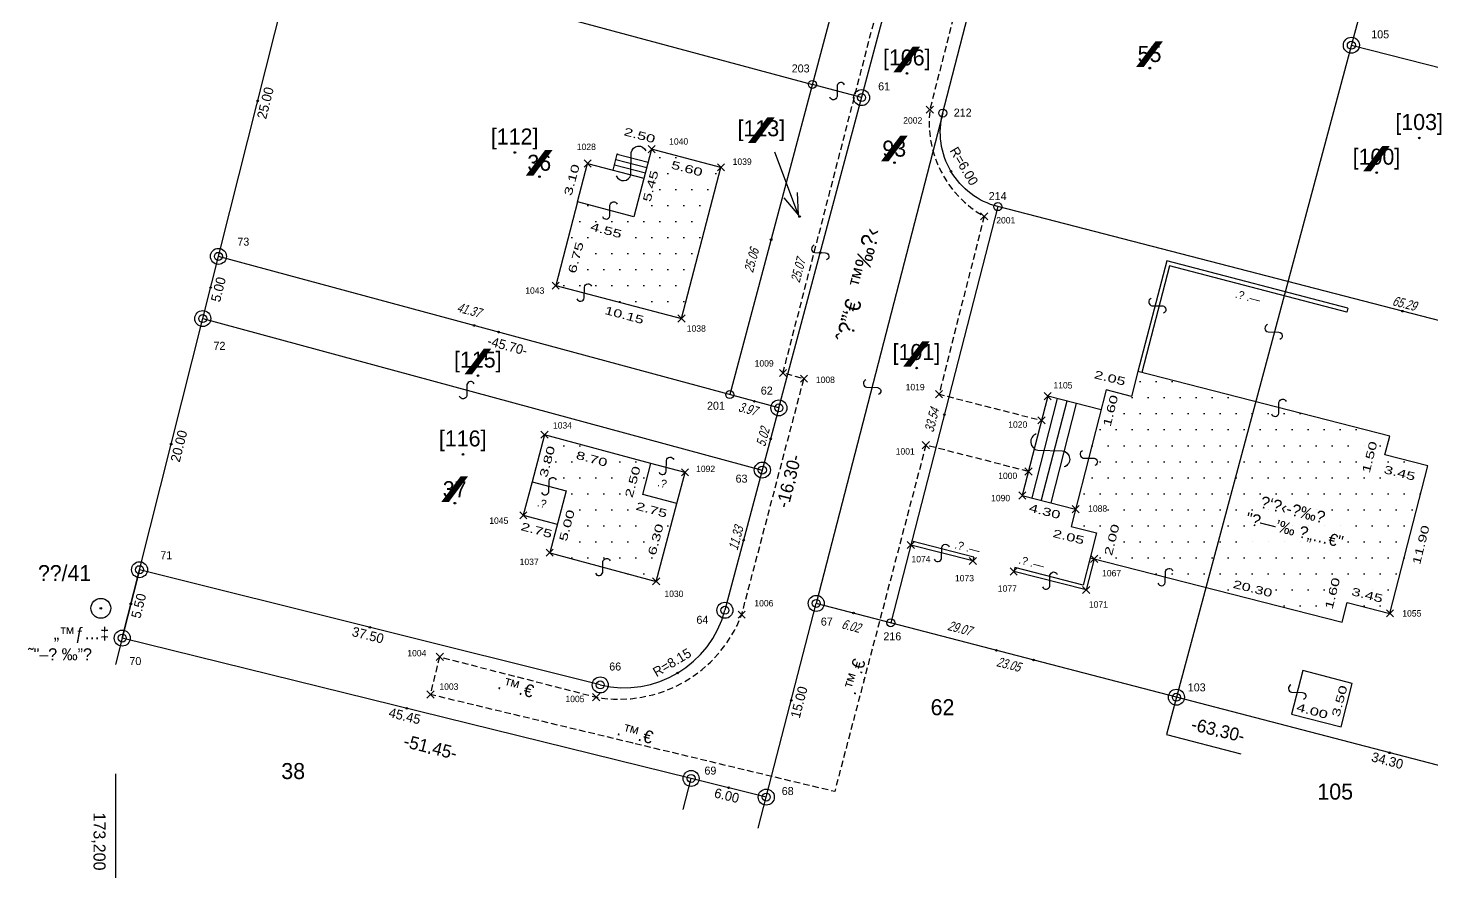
# Model space of a CAD drawing. Extents: x 173023 to 173570, y 602032 to 602387.
# Drawn here: x 173193.2 to 173302.8, y 602151.7 to 602217.6 of the extents above; entities that cross this region are included whole.
import ezdxf
from ezdxf.enums import TextEntityAlignment as Align

# ---------------------------------------------------------------- set-up
doc = ezdxf.new("R2010")
doc.units = 0
doc.header["$LTSCALE"] = 2
doc.linetypes.add('DASHED', pattern=[0.75, 0.5, -0.25])
doc.linetypes.add('HIDDEN', pattern=[0.375, 0.25, -0.125])
for name, color, linetype in [('C1603_0', 3, 'Continuous'), ('C1603_1', 3, 'Continuous'), ('C1603_2', 3, 'Continuous'), ('C1603_3', 3, 'Continuous'), ('C1609_0', 4, 'Continuous'), ('C1609_2', 5, 'Continuous'), ('C1610_0', 3, 'Continuous'), ('C1611_2', 6, 'Continuous'), ('C1615', 7, 'Continuous'), ('C1660', 7, 'Continuous'), ('C1661', 4, 'Continuous'), ('C1662', 30, 'Continuous'), ('C1666', 6, 'Continuous'), ('C1672', 12, 'Continuous'), ('C1680', 9, 'Continuous'), ('C1690', 9, 'Continuous'), ('C1692', 4, 'Continuous'), ('M1502', 8, 'Continuous'), ('M2200', 9, 'Continuous'), ('M2299', 8, 'Continuous'), ('M2404', 8, 'HIDDEN'), ('M2602', 9, 'Continuous')]:
    doc.layers.add(name, color=color, linetype=linetype)
doc.styles.add('MAVAT_HEBTXT', font='HEBTXT')
doc.styles.add('TAZAR_HEBTXT', font='HEBTXT')
pattern_1 = [(0, (50000, 500000), (0.625, 1.25), [0, -1.25])]

# ---------------------------------------------------------------- blocks, each defined once
blk = doc.blocks.new('C1615')
for radius in [1.25, 0.1]:
    blk.add_circle((0, 0, 0), radius)
at = {"style": 'TAZAR_HEBTXT'}
for tag, p in [('POINT_NAME', (0, 2.67)), ('UID', (-0.05, -3.06))]:
    blk.add_attdef(tag, text='', height=2, dxfattribs=at).set_placement(p, align=Align.MIDDLE)
blk.add_attdef('MARK_DESC', (1.64, -0.95), '', height=2, dxfattribs=at)
at = {"style": 'TAZAR_HEBTXT', "flags": 1}
for tag, p in [('MARK', (0.1, -5.53)), ('TOPO', (0, -8.03)), ('SOURCE', (0, -10.62)), ('CLASS', (0.05, -13.13)), ('HEIGHT', (0.05, -15.71)), ('LEGAL_X', (0.05, -18.81)), ('LEGAL_Y', (-0.05, -21.58)), ('LEGAL_Z', (-0.05, -24.16)), ('COMMENT', (-0.05, -26.8))]:
    blk.add_attdef(tag, text='', height=2, dxfattribs=at).set_placement(p, align=Align.MIDDLE)
blk = doc.blocks.new('C1672')
at = {"layer": 'DEFPOINTS'}
blk.add_circle((0, 0), 0.01, dxfattribs=at)
at = {"style": 'TAZAR_HEBTXT'}
blk.add_attdef('TEXT', text='', height=1, dxfattribs=at).set_placement((0, 0), align=Align.CENTER)
blk = doc.blocks.new('C1610')
for centre, radius in [((0, 0, 0.01), 1), ((0, 0, 0.02), 0.5)]:
    blk.add_circle(centre, radius)
at = {"style": 'TAZAR_HEBTXT'}
for tag, p in [('POINT_NAME', (-0.01, 1.76)), ('UID', (-0.02, -1.89))]:
    blk.add_attdef(tag, text='', height=1, dxfattribs=at).set_placement(p, align=Align.MIDDLE)
blk.add_attdef('MARK_DESC', (1.62, -0.51), '', height=1, dxfattribs=at)
at = {"style": 'TAZAR_HEBTXT', "flags": 1}
for tag, p in [('MARK', (0.06, -3.34)), ('TOPO', (0.04, -4.79)), ('SOURCE', (0.07, -6.18)), ('HEIGHT', (-0.01, -9.08)), ('CLASS', (-0.07, -7.59)), ('LEGAL_X', (0.01, -10.63)), ('LEGAL_Y', (-0.01, -12.16)), ('LEGAL_Z', (0.02, -13.51)), ('COMMENT', (0, -14.94))]:
    blk.add_attdef(tag, text='', height=1, dxfattribs=at).set_placement(p, align=Align.MIDDLE)
blk = doc.blocks.new('C1666')
at = {"style": 'TAZAR_HEBTXT'}
blk.add_attdef('TEXT', text='', height=2, dxfattribs=at).set_placement((0.02, -0.02), align=Align.MIDDLE)
blk = doc.blocks.new('C1603')
at = {"layer": 'DEFPOINTS'}
blk.add_circle((0, 0), 0.1, dxfattribs=at)
at = {"color": 1, "style": 'TAZAR_HEBTXT', "width": 3}
blk.add_attdef('CROSS', text='', height=3, dxfattribs=at).set_placement((-0.03, 1.75), align=Align.MIDDLE)
at = {"style": 'TAZAR_HEBTXT'}
blk.add_attdef('PARCEL_NAME', text='', height=2, dxfattribs=at).set_placement((-0.03, 1.75), align=Align.MIDDLE)
at = {"style": 'TAZAR_HEBTXT', "flags": 1}
for tag, p in [('PARCEL_STATUS', (0, -1.81)), ('PARCEL_SOURCE', (0, -4.76)), ('LEGAL_AREA', (0, -7.34)), ('CALC_AREA', (0, -10.15)), ('TABA_PLAN', (0, -17.38)), ('TABA_MIGRASH', (0, -19.9)), ('TABA_YEUD', (0, -22.63)), ('PARCEL_PREVIOUS', (0, -26.48)), ('GUSH_PREVIOUS', (0, -29.25)), ('COMMENT', (0, -32.98))]:
    blk.add_attdef(tag, text='', height=2, dxfattribs=at).set_placement(p, align=Align.MIDDLE)
blk.add_attdef('GUSH', (-2.8, -14.16), '', height=2, dxfattribs=at)
blk = doc.blocks.new('C1690')
for points in [[(0.711, 0.981, 0.7726), (-0.146, 0.658, 0.198912)], [(0.179, -0.657, -0.786774), (-0.663, -0.993)]]:
    blk.add_lwpolyline(points, format="xyb")
blk.add_lwpolyline([(-0.146, 0.658), (0.179, -0.657)])
blk = doc.blocks.new('C1611')
blk.add_circle((0, 0, 0.01), 0.5)
at = {"style": 'TAZAR_HEBTXT'}
for tag, p in [('POINT_NAME', (-0.02, 1.33)), ('UID', (0, -1.39))]:
    blk.add_attdef(tag, text='', height=1, dxfattribs=at).set_placement(p, align=Align.MIDDLE)
blk.add_attdef('MARK_DESC', (1.13, -0.48), '', height=1, dxfattribs=at)
at = {"style": 'TAZAR_HEBTXT', "flags": 1}
for tag, p in [('TOPO', (-0.03, -3.96)), ('MARK', (0.01, -2.65)), ('SOURCE', (0.02, -5.28)), ('CLASS', (-0.02, -6.69)), ('HEIGHT', (-0.02, -8.04)), ('LEGAL_X', (0, -9.43)), ('LEGAL_Y', (0, -10.83)), ('LEGAL_Z', (0, -12.3)), ('COMMENT', (-0.03, -13.7))]:
    blk.add_attdef(tag, text='', height=1, dxfattribs=at).set_placement(p, align=Align.MIDDLE)
blk = doc.blocks.new('C1609')
at = {"layer": 'DEFPOINTS'}
blk.add_circle((0, 0), 0.1, dxfattribs=at)
at = {"style": 'TAZAR_HEBTXT'}
for tag, p in [('RADIUS', (0.05, 3)), ('LEGAL_LENGTH', (0, -1)), ('LINE_NAME', (-0.04, -3))]:
    blk.add_attdef(tag, text='', height=1.2, dxfattribs=at).set_placement(p, align=Align.MIDDLE)
at = {"style": 'TAZAR_HEBTXT', "oblique": 15, "width": 0.75}
blk.add_attdef('CALC_LENGTH', text='', height=1.2, dxfattribs=at).set_placement((0, 1), align=Align.MIDDLE)
at = {"style": 'TAZAR_HEBTXT', "flags": 1}
for tag, p in [('TOPO', (-0.07, -5)), ('COMMENT', (-0.07, -7))]:
    blk.add_attdef(tag, text='', height=1.2, dxfattribs=at).set_placement(p, align=Align.MIDDLE)
blk = doc.blocks.new('M2404')
blk.add_circle((0, 0), 0.025)
at = {"style": 'MAVAT_HEBTXT'}
blk.add_attdef('NAME', text='', height=2, dxfattribs=at).set_placement((0, 1.59), align=Align.MIDDLE)
blk = doc.blocks.new('M1502')
for points in [[(-0.28, -0.28), (0.28, 0.28)], [(-0.28, 0.28), (0.28, -0.28)]]:
    blk.add_lwpolyline(points)
at = {"style": 'MAVAT_HEBTXT'}
blk.add_attdef('NAME', text='', height=0.5, dxfattribs=at).set_placement((-0.01, -1.02), align=Align.CENTER)

msp = doc.modelspace()

# ---------------------------------------------------------------- hatches: boundary and pattern name
at = {"layer": 'M2299', "linetype": 'Continuous'}
h = msp.add_hatch(dxfattribs=at)
h.set_pattern_fill('DOTS', color=256, scale=20, style=0)
h.set_pattern_definition(pattern_1)
h.paths.add_polyline_path([(173244.18194, 602194.92542), (173247.26902, 602206.72838), (173241.85126, 602208.1454), (173240.4722, 602202.87276), (173236.07027, 602204.02409), (173234.36226, 602197.49376)])
h = msp.add_hatch(dxfattribs=at)
h.set_pattern_fill('DOTS', color=256, scale=20, style=0)
h.set_pattern_definition(pattern_1)
h.paths.add_polyline_path([(173299.51553, 602171.91064), (173302.46575, 602183.43914), (173299.12346, 602184.29445), (173299.49533, 602185.74762), (173279.82907, 602190.78035), (173279.33324, 602188.84279), (173277.34724, 602189.35102), (173274.62014, 602178.69443), (173276.60615, 602178.1862), (173276.11031, 602176.24863), (173295.77657, 602171.21591), (173296.17324, 602172.76596)])
h = msp.add_hatch(dxfattribs=at)
h.set_pattern_fill('DOTS', color=256, scale=20, style=0)
h.set_pattern_definition(pattern_1)
h.paths.add_polyline_path([(173242.21305, 602174.40484), (173243.82205, 602180.49591), (173241.16326, 602181.19825), (173241.80175, 602183.61534), (173233.48329, 602185.85552), (173232.51278, 602182.18154), (173235.17158, 602181.47919), (173233.89458, 602176.64501)])

# ---------------------------------------------------------------- linework, layer by layer
at = {"layer": 'C1660', "linetype": 'Continuous'}
for p, q in [((173206.8, 602194.92), (173214.14, 602224.04)), ((173214.14, 602224.04), (173254.4116, 602213.20291)), ((173251.79, 602187.95), (173208.02, 602199.78)), ((173201.86, 602175.32), (173206.8, 602194.92)), ((173251.79, 602187.95), (173247.58, 602172.15)), ((173200.51, 602169.98), (173201.86, 602175.32)), ((173237.84, 602166.32), (173201.86, 602175.32)), ((173244.94, 602159.02), (173200.51, 602169.98)), ((173250.81, 602157.57), (173244.94, 602159.02))]:
    msp.add_line(p, q, dxfattribs=at)
at = {"layer": 'C1660'}
for p, q in [((173208.02, 602199.78), (173208.02, 602199.78)), ((173201.86, 602175.32), (173200.51, 602169.98))]:
    msp.add_line(p, q, dxfattribs=at)
for points in [[(173278.18, 602263.59), (173348.79, 602245.08), (173339.72, 602229.72), (173335.19, 602217.54), (173332.35, 602207.16), (173331.86, 602195.52), (173332.25, 602182.71), (173327.88, 602173.31), (173321.99, 602163.88), (173316.11, 602156.69), (173282.84, 602165.36), (173254.71, 602172.69)], [(173264.55358, 602210.80693), (173278.18, 602263.59)], [(173250.81, 602157.57), (173254.71315, 602172.68918)], [(173282.84, 602165.36), (173282.06, 602162.46), (173287.88, 602160.94)]]:
    msp.add_lwpolyline(points, dxfattribs=at)
at = {"layer": 'C1660', "linetype": 'Continuous'}
for points in [[(173200.51, 602169.98), (173199.98888, 602167.91866)], [(173244.31322, 602156.59003), (173244.94, 602159.02)], [(173250.18322, 602155.14003), (173250.81, 602157.57)]]:
    msp.add_lwpolyline(points, dxfattribs=at)
msp.add_arc((173239.70882, 602174.24898), 8.14624, 256.7377427, 345.0685828, dxfattribs=at)
at = {"layer": 'C1661'}
for p, q in [((173307.17, 602255.99), (173282.84, 602165.36)), ((173296.5, 602216.26), (173332.35, 602207.16))]:
    msp.add_line(p, q, dxfattribs=at)
at = {"layer": 'C1661', "linetype": 'Continuous'}
msp.add_line((173206.8, 602194.92), (173250.5, 602183.1), dxfattribs=at)
at = {"layer": 'C1661'}
for points in [[(173258.25, 602212.17), (173254.41083, 602213.20312)], [(173264.59327, 602210.96819), (173254.71315, 602172.68918)]]:
    msp.add_lwpolyline(points, dxfattribs=at)
at = {"layer": 'C1662'}
msp.add_line((173261.11834, 602238.38376), (173247.96128, 602188.98481), dxfattribs=at)
for points in [[(173251.79, 602187.95), (173272.37, 602265.12)], [(173268.89, 602203.66), (173260.53083, 602171.17323)]]:
    msp.add_lwpolyline(points, dxfattribs=at)
msp.add_lwpolyline([(173332.10903, 602187.34025), (173268.89, 602203.66, -0.414956308), (173264.59327, 602210.96819, -2.536613261)], format="xyb", dxfattribs=at)
at = {"layer": 'C1680'}
msp.add_line((173200, 602150), (173200, 602159.375), dxfattribs=at)
for points in [[(173253.3328, 602202.99831), (173251.47714, 602207.91522)], [(173252.17243, 602204.33903), (173253.3328, 602202.99831), (173253.25615, 602204.75307)]]:
    msp.add_lwpolyline(points, dxfattribs=at)
at = {"layer": 'M2200'}
for points in [[(173244.18194, 602194.92542), (173247.26902, 602206.72838), (173241.85126, 602208.1454), (173240.4722, 602202.87276), (173236.07027, 602204.02409), (173234.36226, 602197.49376)], [(173299.51553, 602171.91064), (173302.46575, 602183.43914), (173299.12346, 602184.29445), (173299.49533, 602185.74762), (173279.82907, 602190.78035), (173279.33324, 602188.84279), (173277.34724, 602189.35102), (173274.62014, 602178.69443), (173276.60615, 602178.1862), (173276.11031, 602176.24863), (173295.77657, 602171.21591), (173296.17324, 602172.76596)], [(173242.21305, 602174.40484), (173243.82205, 602180.49591), (173241.16326, 602181.19825), (173241.80175, 602183.61534), (173233.48329, 602185.85552), (173232.51278, 602182.18154), (173235.17158, 602181.47919), (173233.89458, 602176.64501)], [(173292.7017, 602167.43712), (173291.82, 602164.05), (173295.7, 602163.04), (173296.5727, 602166.42947)]]:
    msp.add_lwpolyline(points, close=True, dxfattribs=at)
for points in [[(173243.82205, 602180.49591), (173244.46226, 602182.91948), (173241.80175, 602183.61534)], [(173232.51278, 602182.18154), (173231.82957, 602179.56941), (173234.48371, 602178.87521)]]:
    msp.add_lwpolyline(points, dxfattribs=at)
at = {"layer": 'M2404', "flags": 128}
for points in [[(173221.62768, 602286.01851), (173278.79, 602270.77), (173263.58, 602211.23, 0.301384395), (173267.82, 602202.9), (173264.3, 602189.02), (173272.30005, 602186.97273)], [(173271.28084, 602182.98997), (173263.27, 602185.04), (173256.15, 602158), (173224.58, 602165.57), (173225.31, 602168.51), (173237.52, 602165.37, 0.360506773), (173248.89, 602171.81), (173253.75, 602190.23), (173252.11, 602190.67), (173269.84, 602259.1, 0.354284016), (173262.3, 602269.51), (173220.43349, 602280.99612)]]:
    msp.add_lwpolyline(points, format="xyb", dxfattribs=at)
at = {"layer": 'M2602'}
for p, q in [((173238.83798, 602206.50448), (173239.16693, 602207.76217)), ((173239.16693, 602207.76217), (173241.58557, 602207.12957)), ((173238.94765, 602206.92377), (173241.36629, 602206.29117)), ((173239.05729, 602207.34297), (173241.47593, 602206.71037)), ((173296.23, 602195.73), (173296.15094, 602195.42767)), ((173272.78481, 602188.86702), (173270.80147, 602181.11677)), ((173276.95057, 602187.80097), (173272.78481, 602188.86702)), ((173273.52758, 602188.67694), (173271.54424, 602180.92669)), ((173274.27034, 602188.48686), (173272.287, 602180.73661)), ((173275.01301, 602188.29681), (173273.02967, 602180.54656)), ((173270.80147, 602181.11677), (173274.96723, 602180.05072)), ((173267.01427, 602176.30548), (173266.9368, 602176.00273)), ((173270.21125, 602175.48735), (173270.13378, 602175.1846))]:
    msp.add_line(p, q, dxfattribs=at)
for points in [[(173236.07027, 602204.02409), (173236.85469, 602207.02321), (173241.25662, 602205.87188)], [(173296.23, 602195.73), (173282.08, 602199.43), (173279.82907, 602190.78035)], [(173296.15094, 602195.42767), (173282.30363, 602199.04852), (173280.1315, 602190.70165)], [(173266.9368, 602176.00273), (173262.09289, 602177.24232)], [(173267.01427, 602176.30548), (173262.17037, 602177.54506)], [(173276.41305, 602176.17116), (173275.79016, 602173.7371), (173270.13378, 602175.1846)], [(173276.11031, 602176.24863), (173275.56489, 602174.11732), (173270.21125, 602175.48735)]]:
    msp.add_lwpolyline(points, dxfattribs=at)
for centre in [(173239.167, 602207.762), (173239.167, 602207.762), (173238.838, 602206.504), (173238.948, 602206.924), (173239.057, 602207.343)]:
    msp.add_circle(centre, 0.01562, dxfattribs=at)

# ---------------------------------------------------------------- block references
at = {"layer": 'C1603_0', "xscale": 0.625, "yscale": 0.625, "zscale": 0.625}
for p, values in [((173280.75989, 602214.4751), {'PARCEL_NAME': '55', 'CROSS': '/'}), ((173260.82141, 602207.09523), {'PARCEL_NAME': '93', 'CROSS': '/'}), ((173233.0955, 602205.9951), {'PARCEL_NAME': '36', 'CROSS': '/'}), ((173226.48906, 602180.5111), {'PARCEL_NAME': '37', 'CROSS': '/'})]:
    msp.add_blockref('C1603', p, dxfattribs=at).add_auto_attribs(values)
at = {"layer": 'C1603_1', "xscale": 0.625, "yscale": 0.625, "zscale": 0.625}
msp.add_blockref('C1603', (173298.48102, 602206.31308), dxfattribs=at).add_auto_attribs({'PARCEL_NAME': '[100]', 'CROSS': '/'})
at = {"layer": 'C1603_2', "xscale": 0.625, "yscale": 0.625, "zscale": 0.625}
for p, values in [((173261.79938, 602214.05768), {'PARCEL_NAME': '[106]', 'CROSS': '/'}), ((173301.8125, 602209.01933), {'PARCEL_NAME': '[103]'}), ((173231.17371, 602207.8871), {'PARCEL_NAME': '[112]'}), ((173262.5517, 602191.0641), {'PARCEL_NAME': '[101]', 'CROSS': '/'}), ((173228.29747, 602190.46783), {'PARCEL_NAME': '[115]', 'CROSS': '/'})]:
    msp.add_blockref('C1603', p, dxfattribs=at).add_auto_attribs(values)
at = {"layer": 'C1603_2'}
ref = msp.add_blockref('C1603', (173253.40725, 602202.8909), dxfattribs=dict(at, xscale=0.625, yscale=0.625, zscale=0.625))
ref.add_attrib('PARCEL_NAME', '[113]', dxfattribs={"layer": '0', "height": 1.25, "style": 'TAZAR_HEBTXT'}).set_placement((173250.42121, 602209.6231), align=Align.MIDDLE)
ref.add_attrib('CROSS', '/', dxfattribs={"layer": '0', "color": 1, "height": 1.875, "style": 'TAZAR_HEBTXT', "width": 3}).set_placement((173250.42121, 602209.6231), align=Align.MIDDLE)
at = {"layer": 'C1603_3', "xscale": 0.625, "yscale": 0.625, "zscale": 0.625}
msp.add_blockref('C1603', (173227.11926, 602184.3161), dxfattribs=at).add_auto_attribs({'PARCEL_NAME': '[116]'})
at = {"layer": 'C1609_0'}
for p, xscale, yscale, zscale, rotation, values in [((173211.08, 602211.91), 0.625, 0.625, 0.625, 75.84156719, {'LEGAL_LENGTH': '25.00'}), ((173207.41, 602197.35), 0.625, 0.625, 0.625, 75.90829113, {'LEGAL_LENGTH': '5.00'}), ((173204.33, 602185.12), 0.625, 0.625, 0.625, 75.85375757, {'LEGAL_LENGTH': '20.00'}), ((173249.04, 602177.625), 0.625, 0.625, 0.625, 75.06858282, {'CALC_LENGTH': '11.33'}), ((173201.185, 602172.65), 0.625, 0.625, 0.625, 75.81238098, {'LEGAL_LENGTH': '5.50'}), ((173219.85, 602170.82), 0.6250000000000002, 0.6250000000000002, 0.6250000000000002, 345.9562629700001, {'LEGAL_LENGTH': '37.50'}), ((173252.76, 602165.13), 0.625, 0.625, 0.625, 75.53658249, {'LEGAL_LENGTH': '15.00'}), ((173222.725, 602164.5), 0.625, 0.625, 0.625, 346.1429191300001, {'LEGAL_LENGTH': '45.45'}), ((173299.475, 602161.025), 0.625, 0.625, 0.625, 345.39384906, {'LEGAL_LENGTH': '34.30'}), ((173247.875, 602158.295), 0.625, 0.625, 0.625, 346.12463475, {'LEGAL_LENGTH': '6.00'})]:
    msp.add_blockref('C1609', p, dxfattribs=dict(at, xscale=xscale, yscale=yscale, zscale=zscale, rotation=rotation)).add_auto_attribs(values)
ref = msp.add_blockref('C1609', (173255.02, 602200.06), dxfattribs=dict(at, xscale=0.625, yscale=0.625, zscale=0.625, rotation=75.06563808))
ref.add_attrib('CALC_LENGTH', '25.07', dxfattribs={"layer": '0', "height": 0.75, "rotation": 75.0656381, "style": 'TAZAR_HEBTXT', "oblique": 15, "width": 0.75}).set_placement((173253.29126, 602198.68274), align=Align.MIDDLE)
ref = msp.add_blockref('C1609', (173229.905, 602193.865), dxfattribs=dict(at, xscale=0.625, yscale=0.625, zscale=0.625, rotation=344.8756629900001))
ref.add_attrib('LEGAL_LENGTH', '-45.70-', dxfattribs={"layer": '0', "height": 0.75, "rotation": 344.875663, "style": 'TAZAR_HEBTXT'}).set_placement((173230.59367, 602192.80164), align=Align.MIDDLE)
ref = msp.add_blockref('C1609', (173268.775, 602169.025), dxfattribs=dict(at, xscale=0.625, yscale=0.625, zscale=0.625, rotation=345.39488096))
ref.add_attrib('CALC_LENGTH', '29.07', dxfattribs={"layer": '0', "height": 0.75, "rotation": 345.394881, "style": 'TAZAR_HEBTXT', "oblique": 15, "width": 0.75}).set_placement((173265.91714, 602170.7509), align=Align.MIDDLE)
ref = msp.add_blockref('C1609', (173243.89263, 602167.25921), dxfattribs=dict(at, xscale=0.625, yscale=0.625, zscale=0.625, rotation=30.90316273999998))
ref.add_attrib('RADIUS', 'R=8.15', dxfattribs={"layer": '0', "height": 0.75, "rotation": 30.9031627, "style": 'TAZAR_HEBTXT'}).set_placement((173243.44525, 602168.07834), align=Align.MIDDLE)
at = {"layer": 'C1609_2'}
ref = msp.add_blockref('C1609', (173265.23171, 602206.41837), dxfattribs=dict(at, xscale=0.625, yscale=0.625, zscale=0.625, rotation=300.51852651))
ref.add_attrib('RADIUS', 'R=6.00', dxfattribs={"layer": '0', "height": 0.75, "rotation": 300.5185265, "style": 'TAZAR_HEBTXT'}).set_placement((173266.25428, 602206.82369), align=Align.MIDDLE)
ref = msp.add_blockref('C1609', (173251.18564, 602201.09241), dxfattribs=dict(at, xscale=0.625, yscale=0.625, zscale=0.625, rotation=75.08772559))
ref.add_attrib('CALC_LENGTH', '25.06', dxfattribs={"layer": '0', "height": 0.75, "rotation": 75.0877256, "style": 'TAZAR_HEBTXT', "oblique": 15, "width": 0.75}).set_placement((173249.64899, 602199.46314), align=Align.MIDDLE)
at = {"layer": 'C1609_2', "xscale": 0.625, "yscale": 0.625, "zscale": 0.625}
for p, rotation, values in [((173300.49952, 602195.50012), 345.5253204200001, {'CALC_LENGTH': '65.29'}), ((173251.145, 602185.525), 75.10535331, {'CALC_LENGTH': '5.02'})]:
    msp.add_blockref('C1609', p, dxfattribs=dict(at, rotation=rotation)).add_auto_attribs(values)
at = {"layer": 'C1609_2'}
ref = msp.add_blockref('C1609', (173227.99064, 602194.38241), dxfattribs=dict(at, xscale=0.625, yscale=0.625, zscale=0.625, rotation=344.8756629900001))
ref.add_attrib('CALC_LENGTH', '41.37', dxfattribs={"layer": '0', "height": 0.75, "rotation": 344.875663, "style": 'TAZAR_HEBTXT', "oblique": 15, "width": 0.75}).set_placement((173227.59685, 602195.59216), align=Align.MIDDLE)
ref = msp.add_blockref('C1609', (173249.87564, 602188.46741), dxfattribs=dict(at, xscale=0.625, yscale=0.625, zscale=0.625, rotation=344.8756629900001))
ref.add_attrib('CALC_LENGTH', '3.97', dxfattribs={"layer": '0', "height": 0.75, "rotation": 344.875663, "style": 'TAZAR_HEBTXT', "oblique": 15, "width": 0.75}).set_placement((173249.37164, 602187.87275), align=Align.MIDDLE)
ref = msp.add_blockref('C1609', (173264.71042, 602187.41662), dxfattribs=dict(at, xscale=0.625, yscale=0.625, zscale=0.625, rotation=75.57024774))
ref.add_attrib('CALC_LENGTH', '33.54', dxfattribs={"layer": '0', "height": 0.75, "rotation": 75.5702477, "style": 'TAZAR_HEBTXT', "oblique": 15, "width": 0.75}).set_placement((173263.72922, 602187.00395), align=Align.MIDDLE)
ref = msp.add_blockref('C1609', (173257.62042, 602171.93162), dxfattribs=dict(at, xscale=0.625, yscale=0.625, zscale=0.625, rotation=345.39488096))
ref.add_attrib('CALC_LENGTH', '6.02', dxfattribs={"layer": '0', "height": 0.75, "rotation": 345.394881, "style": 'TAZAR_HEBTXT', "oblique": 15, "width": 0.75}).set_placement((173257.43372, 602170.92754), align=Align.MIDDLE)
ref = msp.add_blockref('C1609', (173271.68542, 602168.26662), dxfattribs=dict(at, xscale=0.625, yscale=0.625, zscale=0.625, rotation=345.39488096))
ref.add_attrib('CALC_LENGTH', '23.05', dxfattribs={"layer": '0', "height": 0.75, "rotation": 345.394881, "style": 'TAZAR_HEBTXT', "oblique": 15, "width": 0.75}).set_placement((173269.7373, 602167.92939), align=Align.MIDDLE)
at = {"layer": 'C1610_0'}
ref = msp.add_blockref('C1610', (173296.5, 602216.26), dxfattribs=dict(at, xscale=0.625, yscale=0.625, zscale=0.625))
ref.add_attrib('POINT_NAME', '105', dxfattribs={"layer": '0', "height": 0.625, "style": 'TAZAR_HEBTXT'}).set_placement((173298.75301, 602217.11352), align=Align.MIDDLE)
ref = msp.add_blockref('C1610', (173258.25, 602212.17), dxfattribs=dict(at, xscale=0.625, yscale=0.625, zscale=0.625))
ref.add_attrib('POINT_NAME', '61', dxfattribs={"layer": '0', "height": 0.625, "style": 'TAZAR_HEBTXT'}).set_placement((173260.01182, 602213.04983), align=Align.MIDDLE)
ref = msp.add_blockref('C1610', (173208.02, 602199.78), dxfattribs=dict(at, xscale=0.625, yscale=0.625, zscale=0.625))
ref.add_attrib('POINT_NAME', '73', dxfattribs={"layer": '0', "height": 0.625, "style": 'TAZAR_HEBTXT'}).set_placement((173209.96834, 602200.92805), align=Align.MIDDLE)
ref = msp.add_blockref('C1610', (173206.8, 602194.92), dxfattribs=dict(at, xscale=0.625, yscale=0.625, zscale=0.625))
ref.add_attrib('POINT_NAME', '72', dxfattribs={"layer": '0', "height": 0.625, "style": 'TAZAR_HEBTXT'}).set_placement((173208.10214, 602192.79962), align=Align.MIDDLE)
ref = msp.add_blockref('C1610', (173251.79, 602187.95), dxfattribs=dict(at, xscale=0.625, yscale=0.625, zscale=0.625))
ref.add_attrib('POINT_NAME', '62', dxfattribs={"layer": '0', "height": 0.625, "style": 'TAZAR_HEBTXT'}).set_placement((173250.84582, 602189.30014), align=Align.MIDDLE)
ref = msp.add_blockref('C1610', (173250.5, 602183.1), dxfattribs=dict(at, xscale=0.625, yscale=0.625, zscale=0.625))
ref.add_attrib('POINT_NAME', '63', dxfattribs={"layer": '0', "height": 0.625, "style": 'TAZAR_HEBTXT'}).set_placement((173248.87629, 602182.42799), align=Align.MIDDLE)
ref = msp.add_blockref('C1610', (173201.86, 602175.32), dxfattribs=dict(at, xscale=0.625, yscale=0.625, zscale=0.625))
ref.add_attrib('POINT_NAME', '71', dxfattribs={"layer": '0', "height": 0.625, "style": 'TAZAR_HEBTXT'}).set_placement((173203.95117, 602176.4503), align=Align.MIDDLE)
ref = msp.add_blockref('C1610', (173247.58, 602172.15), dxfattribs=dict(at, xscale=0.625, yscale=0.625, zscale=0.625))
ref.add_attrib('POINT_NAME', '64', dxfattribs={"layer": '0', "height": 0.625, "style": 'TAZAR_HEBTXT'}).set_placement((173245.81943, 602171.4078), align=Align.MIDDLE)
ref = msp.add_blockref('C1610', (173254.71, 602172.69), dxfattribs=dict(at, xscale=0.625, yscale=0.625, zscale=0.625))
ref.add_attrib('POINT_NAME', '67', dxfattribs={"layer": '0', "height": 0.625, "style": 'TAZAR_HEBTXT'}).set_placement((173255.53323, 602171.26762), align=Align.MIDDLE)
ref = msp.add_blockref('C1610', (173200.51, 602169.98), dxfattribs=dict(at, xscale=0.625, yscale=0.625, zscale=0.625))
ref.add_attrib('POINT_NAME', '70', dxfattribs={"layer": '0', "height": 0.625, "style": 'TAZAR_HEBTXT'}).set_placement((173201.53436, 602168.18647), align=Align.MIDDLE)
ref = msp.add_blockref('C1610', (173237.84, 602166.32), dxfattribs=dict(at, xscale=0.625, yscale=0.625, zscale=0.625))
ref.add_attrib('POINT_NAME', '66', dxfattribs={"layer": '0', "height": 0.625, "style": 'TAZAR_HEBTXT'}).set_placement((173239.00956, 602167.75993), align=Align.MIDDLE)
ref = msp.add_blockref('C1610', (173282.84, 602165.36), dxfattribs=dict(at, xscale=0.625, yscale=0.625, zscale=0.625))
ref.add_attrib('POINT_NAME', '103', dxfattribs={"layer": '0', "height": 0.625, "style": 'TAZAR_HEBTXT'}).set_placement((173284.42447, 602166.13186), align=Align.MIDDLE)
ref = msp.add_blockref('C1610', (173244.94, 602159.02), dxfattribs=dict(at, xscale=0.625, yscale=0.625, zscale=0.625))
ref.add_attrib('POINT_NAME', '69', dxfattribs={"layer": '0', "height": 0.625, "style": 'TAZAR_HEBTXT'}).set_placement((173246.44539, 602159.63526), align=Align.MIDDLE)
ref = msp.add_blockref('C1610', (173250.81, 602157.57), dxfattribs=dict(at, xscale=0.625, yscale=0.625, zscale=0.625))
ref.add_attrib('POINT_NAME', '68', dxfattribs={"layer": '0', "height": 0.625, "style": 'TAZAR_HEBTXT'}).set_placement((173252.48167, 602158.04133), align=Align.MIDDLE)
at = {"layer": 'C1611_2'}
ref = msp.add_blockref('C1611', (173254.41083, 602213.20312), dxfattribs=dict(at, xscale=0.625, yscale=0.625, zscale=0.625))
ref.add_attrib('POINT_NAME', '203', dxfattribs={"layer": '0', "height": 0.625, "style": 'TAZAR_HEBTXT'}).set_placement((173253.49368, 602214.45096), align=Align.MIDDLE)
ref = msp.add_blockref('C1611', (173264.59327, 602210.96819), dxfattribs=dict(at, xscale=0.625, yscale=0.625, zscale=0.625))
ref.add_attrib('POINT_NAME', '212', dxfattribs={"layer": '0', "height": 0.625, "style": 'TAZAR_HEBTXT'}).set_placement((173266.14873, 602211.00818), align=Align.MIDDLE)
at = {"layer": 'C1611_2', "xscale": 0.625, "yscale": 0.625, "zscale": 0.625}
msp.add_blockref('C1611', (173268.89, 602203.66), dxfattribs=at).add_auto_attribs({'POINT_NAME': '214'})
at = {"layer": 'C1611_2'}
ref = msp.add_blockref('C1611', (173247.96128, 602188.98481), dxfattribs=dict(at, xscale=0.625, yscale=0.625, zscale=0.625))
ref.add_attrib('POINT_NAME', '201', dxfattribs={"layer": '0', "height": 0.625, "style": 'TAZAR_HEBTXT'}).set_placement((173246.87695, 602188.11996), align=Align.MIDDLE)
ref = msp.add_blockref('C1611', (173260.53083, 602171.17323), dxfattribs=dict(at, xscale=0.625, yscale=0.625, zscale=0.625))
ref.add_attrib('POINT_NAME', '216', dxfattribs={"layer": '0', "height": 0.625, "style": 'TAZAR_HEBTXT'}).set_placement((173260.65075, 602170.11599), align=Align.MIDDLE)
at = {"layer": 'C1615'}
ref = msp.add_blockref('C1615', (173198.83915, 602172.30564), dxfattribs=dict(at, xscale=0.6200000000000001, yscale=0.6200000000000001, zscale=0.6200000000000001))
ref.add_attrib('POINT_NAME', '\x9a\x81/41', dxfattribs={"layer": '0', "height": 1.24, "style": 'TAZAR_HEBTXT'}).set_placement((173196.00766, 602175.08133), align=Align.MIDDLE)
at = {"layer": 'C1666', "xscale": 0.625, "yscale": 0.625, "zscale": 0.625}
for p, values in [((173264.55865, 602164.59635), {'TEXT': '62'}), ((173213.84855, 602159.61278), {'TEXT': '38'}), ((173295.22821, 602158.00874), {'TEXT': '105'})]:
    msp.add_blockref('C1666', p, dxfattribs=at).add_auto_attribs(values)
at = {"layer": 'C1672'}
for p, rotation, values in [((173253.04661, 602182.11369), 76, {'TEXT': '-16.30-'}), ((173285.97485, 602162.31646), 346.4166811420695, {'TEXT': '-63.30-'}), ((173224.4639, 602160.98624), 346, {'TEXT': '-51.45-'})]:
    msp.add_blockref('C1672', p, dxfattribs=dict(at, rotation=rotation)).add_auto_attribs(values)
at = {"layer": 'C1690'}
for p, xscale, yscale, zscale, rotation in [((173256.33042, 602212.68656), 0.625, 0.625, 0.625, 344.9384993596212), ((173240.27094, 602207.02635), 1.25, 1.25, 1.25, 164.9672027222841), ((173238.60302, 602203.36165), 0.625, 0.625, 0.625, 164.9672027222841), ((173255.02, 602200.06), 0.625, 0.625, 0.625, 75.065637969639), ((173236.60632, 602196.95165), 0.625, 0.625, 0.625, 164.9672027222841), ((173281.34393, 602195.90505), 0.625, 0.625, 0.625, 74.96720272228409), ((173290.42427, 602193.86297), 0.625, 0.625, 0.625, 74.9775413987829), ((173227.41313, 602189.34455), 0.625, 0.625, 0.625, 344.8647659752443), ((173259.06517, 602189.54711), 0.625, 0.625, 0.625, 75.5226529238034), ((173290.85057, 602187.95398), 0.625, 0.625, 0.625, 164.9672027222841), ((173272.97017, 602184.60266), 1.40625, 1.40625, 1.40625, 74.96720272228409), ((173275.98255, 602184.01847), 0.625, 0.625, 0.625, 74.96720272228409), ((173243.01981, 602183.42184), 0.625, 0.625, 0.625, 164.9672027222841), ((173233.84218, 602181.83037), 0.625, 0.625, 0.625, 164.9672027222841), ((173264.51918, 602176.6222), 0.625, 0.625, 0.625, 164.9672027222841), ((173238.05381, 602175.52493), 0.625, 0.625, 0.625, 164.9672027222841), ((173281.98201, 602174.7409), 0.625, 0.625, 0.625, 164.9672027222841), ((173272.9663, 602174.46053), 0.625, 0.625, 0.625, 164.9672027222841), ((173292.25971, 602165.73931), 0.625, 0.625, 0.625, 74.96720272228409)]:
    msp.add_blockref('C1690', p, dxfattribs=dict(at, xscale=xscale, yscale=yscale, zscale=zscale, rotation=rotation))
at = {"layer": 'M1502'}
ref = msp.add_blockref('M1502', (173263.58, 602211.23), dxfattribs=at)
ref.add_attrib('NAME', '2002', dxfattribs={"layer": '0', "height": 0.5, "style": 'MAVAT_HEBTXT'}).set_placement((173262.24882, 602210.14036), align=Align.CENTER)
ref = msp.add_blockref('M1502', (173236.85495, 602207.02297), dxfattribs=at)
ref.add_attrib('NAME', '1028', dxfattribs={"layer": '0', "height": 0.5, "style": 'MAVAT_HEBTXT'}).set_placement((173236.75755, 602208.08302), align=Align.CENTER)
ref = msp.add_blockref('M1502', (173241.85126, 602208.14476), dxfattribs=at)
ref.add_attrib('NAME', '1040', dxfattribs={"layer": '0', "height": 0.5, "style": 'MAVAT_HEBTXT'}).set_placement((173243.96549, 602208.49952), align=Align.CENTER)
ref = msp.add_blockref('M1502', (173247.26926, 602206.72776), dxfattribs=at)
ref.add_attrib('NAME', '1039', dxfattribs={"layer": '0', "height": 0.5, "style": 'MAVAT_HEBTXT'}).set_placement((173248.92532, 602206.92359), align=Align.CENTER)
ref = msp.add_blockref('M1502', (173267.82, 602202.9), dxfattribs=at)
ref.add_attrib('NAME', '2001', dxfattribs={"layer": '0', "height": 0.5, "style": 'MAVAT_HEBTXT'}).set_placement((173269.51435, 602202.34679), align=Align.CENTER)
ref = msp.add_blockref('M1502', (173234.36226, 602197.49376), dxfattribs=at)
ref.add_attrib('NAME', '1043', dxfattribs={"layer": '0', "height": 0.5, "style": 'MAVAT_HEBTXT'}).set_placement((173232.72954, 602196.85647), align=Align.CENTER)
ref = msp.add_blockref('M1502', (173244.18226, 602194.92476), dxfattribs=at)
ref.add_attrib('NAME', '1038', dxfattribs={"layer": '0', "height": 0.5, "style": 'MAVAT_HEBTXT'}).set_placement((173245.34405, 602193.89895), align=Align.CENTER)
ref = msp.add_blockref('M1502', (173252.11, 602190.67), dxfattribs=at)
ref.add_attrib('NAME', '1009', dxfattribs={"layer": '0', "height": 0.5, "style": 'MAVAT_HEBTXT'}).set_placement((173250.64275, 602191.17905), align=Align.CENTER)
ref = msp.add_blockref('M1502', (173253.75, 602190.23), dxfattribs=at)
ref.add_attrib('NAME', '1008', dxfattribs={"layer": '0', "height": 0.5, "style": 'MAVAT_HEBTXT'}).set_placement((173255.42407, 602189.8962), align=Align.CENTER)
ref = msp.add_blockref('M1502', (173264.3, 602189.02), dxfattribs=at)
ref.add_attrib('NAME', '1019', dxfattribs={"layer": '0', "height": 0.5, "style": 'MAVAT_HEBTXT'}).set_placement((173262.43494, 602189.3217), align=Align.CENTER)
ref = msp.add_blockref('M1502', (173272.785, 602188.867), dxfattribs=at)
ref.add_attrib('NAME', '1105', dxfattribs={"layer": '0', "height": 0.5, "style": 'MAVAT_HEBTXT'}).set_placement((173273.97884, 602189.4646), align=Align.CENTER)
ref = msp.add_blockref('M1502', (173233.483, 602185.856), dxfattribs=at)
ref.add_attrib('NAME', '1034', dxfattribs={"layer": '0', "height": 0.5, "style": 'MAVAT_HEBTXT'}).set_placement((173234.88875, 602186.33333), align=Align.CENTER)
ref = msp.add_blockref('M1502', (173272.30005, 602186.97273), dxfattribs=at)
ref.add_attrib('NAME', '1020', dxfattribs={"layer": '0', "height": 0.5, "style": 'MAVAT_HEBTXT'}).set_placement((173270.4493, 602186.3973), align=Align.CENTER)
ref = msp.add_blockref('M1502', (173263.27, 602185.04), dxfattribs=at)
ref.add_attrib('NAME', '1001', dxfattribs={"layer": '0', "height": 0.5, "style": 'MAVAT_HEBTXT'}).set_placement((173261.6596, 602184.30567), align=Align.CENTER)
ref = msp.add_blockref('M1502', (173244.462, 602182.919), dxfattribs=at)
ref.add_attrib('NAME', '1092', dxfattribs={"layer": '0', "height": 0.5, "style": 'MAVAT_HEBTXT'}).set_placement((173246.06935, 602182.94154), align=Align.CENTER)
ref = msp.add_blockref('M1502', (173271.28084, 602182.98997), dxfattribs=at)
ref.add_attrib('NAME', '1000', dxfattribs={"layer": '0', "height": 0.5, "style": 'MAVAT_HEBTXT'}).set_placement((173269.66353, 602182.39812), align=Align.CENTER)
ref = msp.add_blockref('M1502', (173270.801, 602181.117), dxfattribs=at)
ref.add_attrib('NAME', '1090', dxfattribs={"layer": '0', "height": 0.5, "style": 'MAVAT_HEBTXT'}).set_placement((173269.10988, 602180.65987), align=Align.CENTER)
ref = msp.add_blockref('M1502', (173274.96723, 602180.05072), dxfattribs=at)
ref.add_attrib('NAME', '1088', dxfattribs={"layer": '0', "height": 0.5, "style": 'MAVAT_HEBTXT'}).set_placement((173276.68694, 602179.84584), align=Align.CENTER)
ref = msp.add_blockref('M1502', (173231.83, 602179.569), dxfattribs=at)
ref.add_attrib('NAME', '1045', dxfattribs={"layer": '0', "height": 0.5, "style": 'MAVAT_HEBTXT'}).set_placement((173229.91774, 602178.89764), align=Align.CENTER)
ref = msp.add_blockref('M1502', (173233.89458, 602176.64501), dxfattribs=at)
ref.add_attrib('NAME', '1037', dxfattribs={"layer": '0', "height": 0.5, "style": 'MAVAT_HEBTXT'}).set_placement((173232.29037, 602175.68434), align=Align.CENTER)
ref = msp.add_blockref('M1502', (173262.09289, 602177.24232), dxfattribs=at)
ref.add_attrib('NAME', '1074', dxfattribs={"layer": '0', "height": 0.5, "style": 'MAVAT_HEBTXT'}).set_placement((173262.89087, 602175.89459), align=Align.CENTER)
ref = msp.add_blockref('M1502', (173266.9368, 602176.00273), dxfattribs=at)
ref.add_attrib('NAME', '1073', dxfattribs={"layer": '0', "height": 0.5, "style": 'MAVAT_HEBTXT'}).set_placement((173266.28821, 602174.40957), align=Align.CENTER)
ref = msp.add_blockref('M1502', (173276.41305, 602176.17116), dxfattribs=at)
ref.add_attrib('NAME', '1067', dxfattribs={"layer": '0', "height": 0.5, "style": 'MAVAT_HEBTXT'}).set_placement((173277.77614, 602174.7957), align=Align.CENTER)
ref = msp.add_blockref('M1502', (173242.21305, 602174.40484), dxfattribs=at)
ref.add_attrib('NAME', '1030', dxfattribs={"layer": '0', "height": 0.5, "style": 'MAVAT_HEBTXT'}).set_placement((173243.5962, 602173.18878), align=Align.CENTER)
ref = msp.add_blockref('M1502', (173270.13378, 602175.1846), dxfattribs=at)
ref.add_attrib('NAME', '1077', dxfattribs={"layer": '0', "height": 0.5, "style": 'MAVAT_HEBTXT'}).set_placement((173269.6327, 602173.59449), align=Align.CENTER)
ref = msp.add_blockref('M1502', (173275.79016, 602173.7371), dxfattribs=at)
ref.add_attrib('NAME', '1071', dxfattribs={"layer": '0', "height": 0.5, "style": 'MAVAT_HEBTXT'}).set_placement((173276.74695, 602172.35824), align=Align.CENTER)
ref = msp.add_blockref('M1502', (173248.89, 602171.81), dxfattribs=at)
ref.add_attrib('NAME', '1006', dxfattribs={"layer": '0', "height": 0.5, "style": 'MAVAT_HEBTXT'}).set_placement((173250.6199, 602172.45168), align=Align.CENTER)
ref = msp.add_blockref('M1502', (173299.51553, 602171.91064), dxfattribs=at)
ref.add_attrib('NAME', '1055', dxfattribs={"layer": '0', "height": 0.5, "style": 'MAVAT_HEBTXT'}).set_placement((173301.22556, 602171.66009), align=Align.CENTER)
ref = msp.add_blockref('M1502', (173225.31, 602168.51), dxfattribs=at)
ref.add_attrib('NAME', '1004', dxfattribs={"layer": '0', "height": 0.5, "style": 'MAVAT_HEBTXT'}).set_placement((173223.51757, 602168.55562), align=Align.CENTER)
ref = msp.add_blockref('M1502', (173224.58, 602165.57), dxfattribs=at)
ref.add_attrib('NAME', '1003', dxfattribs={"layer": '0', "height": 0.5, "style": 'MAVAT_HEBTXT'}).set_placement((173226.02213, 602165.94184), align=Align.CENTER)
ref = msp.add_blockref('M1502', (173237.52, 602165.37), dxfattribs=at)
ref.add_attrib('NAME', '1005', dxfattribs={"layer": '0', "height": 0.5, "style": 'MAVAT_HEBTXT'}).set_placement((173235.8653, 602164.97775), align=Align.CENTER)
at = {"layer": 'M2404'}
for p, xscale, yscale, zscale, rotation in [((173258.44898, 602166.73097), 0.4999999999999999, 0.4999999999999999, 0.4999999999999999, 73.23942220069635), ((173240.365, 602161.785), 0.5, 0.5, 0.5, 345)]:
    msp.add_blockref('M2404', p, dxfattribs=dict(at, xscale=xscale, yscale=yscale, zscale=zscale, rotation=rotation)).add_auto_attribs({'NAME': '.™.€'})
ref = msp.add_blockref('M2404', (173231.415, 602166.94), dxfattribs=dict(at, xscale=0.5, yscale=0.5, zscale=0.5, rotation=345))
ref.add_attrib('NAME', '.™.€', dxfattribs={"layer": '0', "height": 1, "rotation": 345, "style": 'MAVAT_HEBTXT'}).set_placement((173231.25774, 602166.15645), align=Align.MIDDLE)

# ---------------------------------------------------------------- texts
at = {"layer": 'C1680', "style": 'TAZAR_HEBTXT'}
msp.add_text('173,200', height=0.9375, rotation=270, dxfattribs=at).set_placement((173198.26772, 602156.36789))
at = {"layer": 'C1692', "style": 'TAZAR_HEBTXT'}
for s, p in [('„™ƒ…‡', (173195.16627, 602169.8831)), ('˜"–\x9a ‰”\x8c', (173193.17055, 602168.24642))]:
    msp.add_text(s, height=0.9375, dxfattribs=at).set_placement(p)
at = {"layer": 'M2200', "style": 'TAZAR_HEBTXT'}
for s, rotation, width, p, p2 in [('2.50', 344.999994, 1.302326, (173239.62803, 602209.25084), (173242.04285, 602208.60379)), ('3.10', 74.999994, 1.38843, (173235.59614, 602204.46218), (173236.24319, 602206.87699)), ('5.45', 74.999994, 1.302326, (173241.75414, 602203.97819), (173242.40119, 602206.393)), ('5.60', 344.999994, 1.302326, (173243.32458, 602206.65582), (173245.7394, 602206.00877)), ('4.55', 344.999994, 1.302326, (173237.01292, 602201.83209), (173239.42774, 602201.18504)), ('6.75', 74.999994, 1.302326, (173235.9115, 602198.3961), (173236.55854, 602200.81091)), ('10.15', 345.0000082, 1.372549, (173238.13024, 602195.29669), (173241.14876, 602194.48788)), ('2.05', 345.999998, 1.302326, (173276.35981, 602190.28344), (173278.78555, 602189.67864)), ('1.60', 75.999998, 1.38843, (173277.69147, 602186.43881), (173278.29628, 602188.86455)), ('3.80', 74.999994, 1.302326, (173233.68182, 602182.46835), (173234.32887, 602184.88316)), ('8.70', 344.999994, 1.302326, (173235.89183, 602183.99446), (173238.30664, 602183.34741)), ('1.50', 75.999998, 1.38843, (173297.92768, 602182.82035), (173298.53249, 602185.24609)), ('2.50', 74.999994, 1.302326, (173240.35169, 602180.8869), (173240.99874, 602183.30171)), ('3.45', 345.999998, 1.302326, (173298.98752, 602182.86546), (173301.41326, 602182.26066)), ('5.00', 74.999994, 1.302326, (173235.21496, 602177.48456), (173235.862, 602179.89938)), ('2.75', 344.999994, 1.302326, (173240.56833, 602180.01921), (173242.98315, 602179.37216)), ('4.30', 345.999998, 1.302326, (173271.2678, 602179.87405), (173273.69354, 602179.26925)), ('2.75', 344.999994, 1.302326, (173231.58485, 602178.42469), (173233.99966, 602177.77764)), ('6.30', 74.999994, 1.302326, (173242.15114, 602176.38918), (173242.79819, 602178.80399)), ('2.05', 345.999998, 1.302326, (173273.13293, 602177.88579), (173275.55867, 602177.28099)), ('2.00', 75.999998, 1.302326, (173277.7937, 602176.36133), (173278.39851, 602178.78707)), ('11.90', 75.999998, 1.372549, (173301.85989, 602175.66271), (173302.6159, 602178.69488)), ('20.30', 345.999998, 1.242604, (173287.20737, 602173.91831), (173290.23954, 602173.1623)), ('1.60', 75.9999924, 1.38843, (173295.02265, 602172.18412), (173295.62745, 602174.60986)), ('3.45', 345.999998, 1.302326, (173296.45527, 602173.34016), (173298.88101, 602172.73535)), ('3.50', 74.999994, 1.302326, (173295.5564, 602163.77346), (173296.20345, 602166.18827)), ('4.00', 344.999994, 1.302326, (173292.15409, 602164.31401), (173294.56891, 602163.66696))]:
    msp.add_text(s, height=0.625, rotation=rotation, dxfattribs=dict(at, width=width)).set_placement(p, p2, align=Align.FIT)
for s, rotation, p in [('.\x8e', 345.0636902, (173242.26796, 602181.85431)), ('.\x8e', 345.0636902, (173232.87215, 602180.28933)), ('.\x81 .—', 345.3461643, (173265.47514, 602177.00226)), ('.\x81 .—', 345.3461643, (173270.47581, 602175.82105))]:
    msp.add_text(s, height=0.625, rotation=rotation, dxfattribs=at).set_placement(p)
at = {"layer": 'M2200', "linetype": 'DASHED', "style": 'TAZAR_HEBTXT'}
for s, p in [('\x9a‘\x90‹-\x9a‰\x81', (173289.31908, 602180.18203)), ('"\x81—’‰ \x8c„…€"', (173288.17696, 602178.91509))]:
    msp.add_text(s, height=0.9375, rotation=345.8483321, dxfattribs=at).set_placement(p)
at = {"layer": 'M2404', "style": 'TAZAR_HEBTXT'}
msp.add_text('ˆ\x8c”‘€  ™‰\x81‹', height=1.25, rotation=75.6330494, dxfattribs=at).set_placement((173257.43899, 602193.0021))
at = {"layer": 'M2602', "style": 'TAZAR_HEBTXT'}
msp.add_text('.\x81 .—', height=0.625, rotation=345.3461643, dxfattribs=at).set_placement((173287.38204, 602196.56666))
msp.add_text('.\x81 .—', height=0.625, rotation=345.3461643, dxfattribs=at).set_placement((173287.38204, 602196.56666))

doc.saveas('drawing.dxf')
